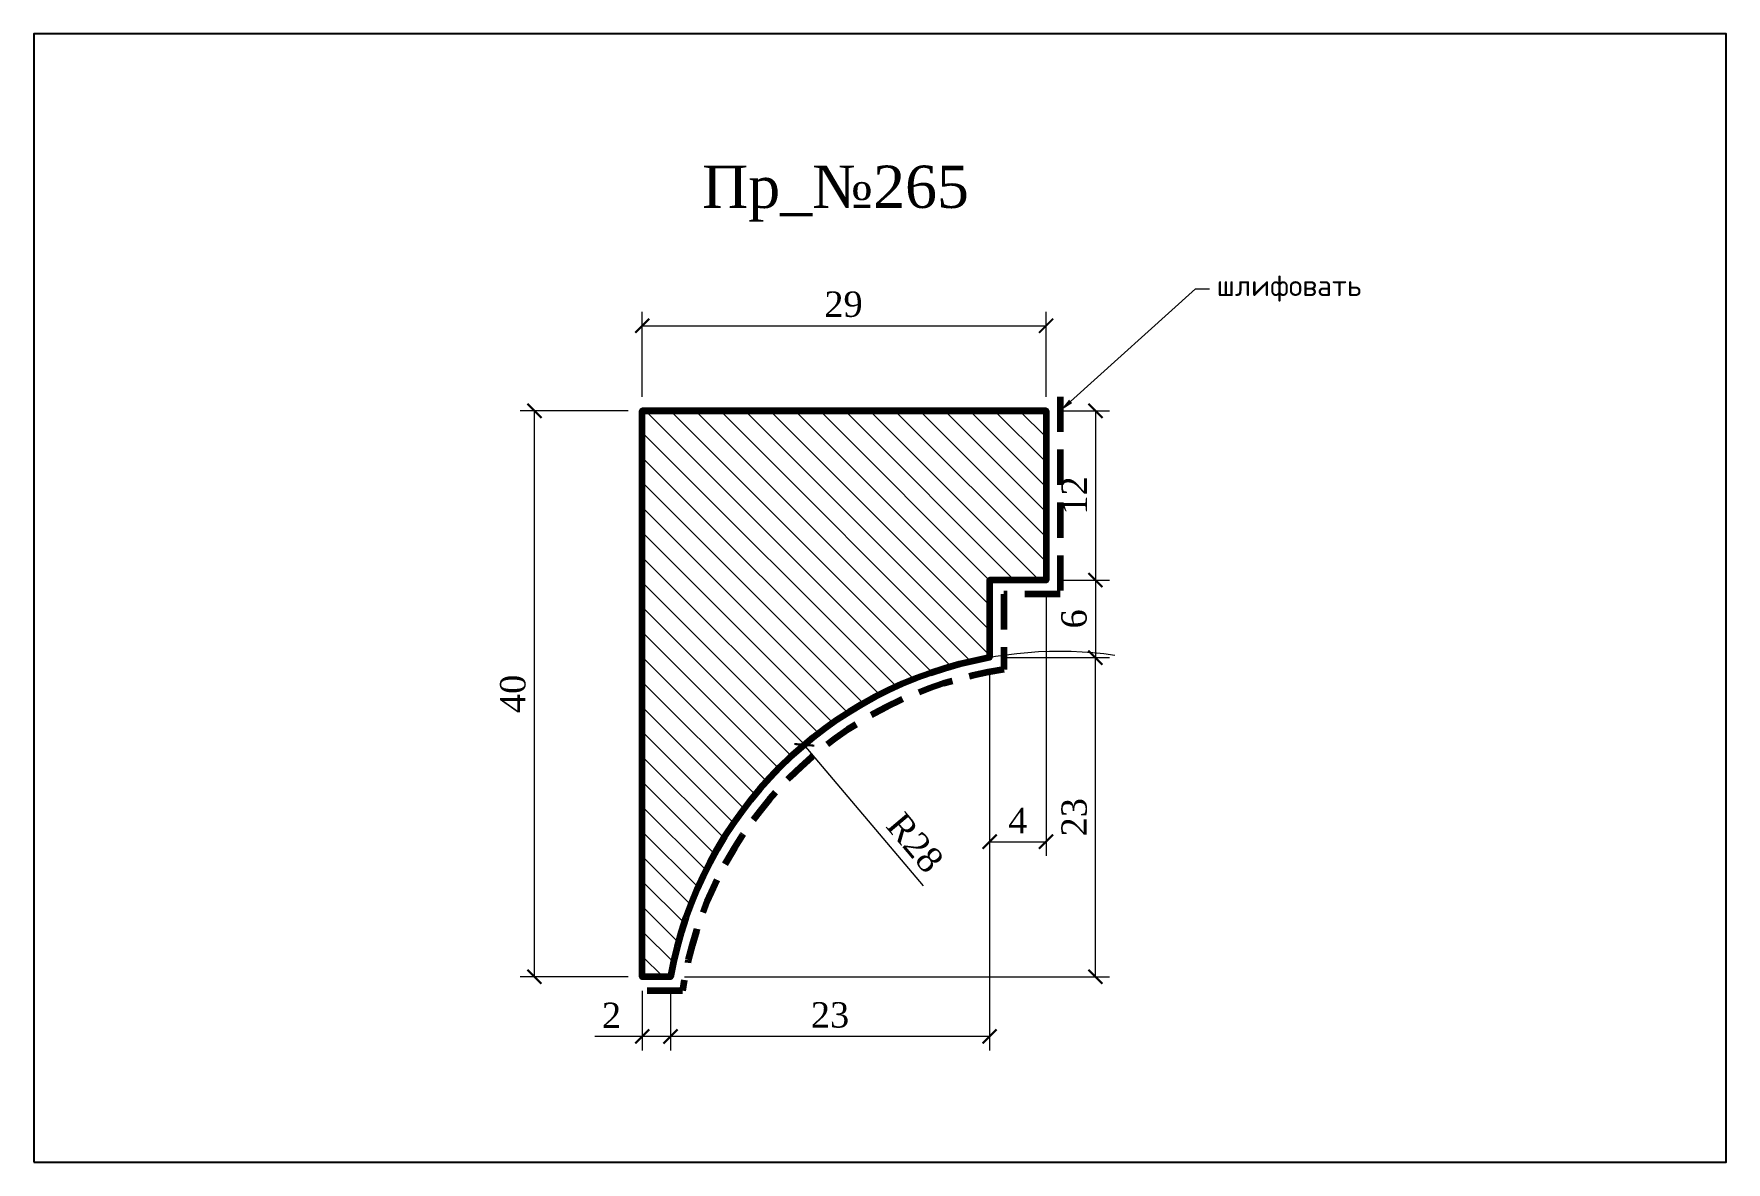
# Model space of a CAD drawing. Header units: millimetres. Extents: x 309402 to 309522, y -93977 to -93897.
import ezdxf
from ezdxf import colors
from ezdxf.entities.mleader import LeaderData, LeaderLine
from ezdxf.math import Vec2, Vec3

# ---------------------------------------------------------------- set-up
doc = ezdxf.new("R2010")
doc.units = ezdxf.units.MM
doc.header["$MEASUREMENT"] = 0
doc.linetypes.add('HIDDEN', pattern=[0.375, 0.25, -0.125])
doc.layers.add('Outside panel', color=7, linetype='Continuous', lineweight=18, true_color=0x7f5e57)
doc.layers.add('линия 50', color=1, linetype='Continuous', lineweight=140)
doc.layers.add('служебный слой РАЗМЕРЫ', color=7, linetype='Continuous', lineweight=9)
doc.layers.add('размеры в модели', color=7, linetype='Continuous')
doc.styles.add('ELECT', font='times.ttf')
doc.styles.get("Standard").update_dxf_attribs({"font": 'times.ttf'})
doc.styles.add('ЕСКД профили текст', font='isocpeur.ttf')
doc.dimstyles.new('M_1', dxfattribs={"dimtxt": 1.8, "dimasz": 1, "dimexe": 1, "dimexo": 1, "dimgap": 0.6, "dimtad": 1, "dimdec": 0, "dimdsep": 46, "dimtxsty": 'Standard', "dimblk": 'ARCHTICK', "dimcen": -5, "dimclrd": 7, "dimclre": 7, "dimclrt": 7, "dimadec": 0, "dimazin": 0, "dimtfac": 1, "dimtdec": 0, "dimtmove": 0, "dimatfit": 3, "dimfxl": 1, "dimtolj": 1, "dimtzin": 0, "dimlwd": 5, "dimlwe": 5, "dimarcsym": 0})

# ---------------------------------------------------------------- blocks, each defined once
blk = doc.blocks.new('_ArchTick')
at = {"color": 0, "linetype": 'ByBlock', "const_width": 0.15}
blk.add_lwpolyline([(-0.5, -0.5), (0.5, 0.5)], dxfattribs=at)
blk = doc.blocks.new('*D6')
at = {"layer": 'Defpoints', "color": 0, "ltscale": 1000, "transparency": 16777216}
for p in [(309473.37, -93935.99), (309469.37, -93941.49), (309473.37, -93954.54)]:
    blk.add_point(p, dxfattribs=at)
at = {"layer": 'размеры в модели', "color": 7, "lineweight": 5, "ltscale": 1000, "transparency": 16777216}
for p, q in [((309473.37, -93936.99), (309473.37, -93955.54)), ((309469.37, -93942.49), (309469.37, -93955.54)), ((309469.37, -93954.54), (309473.37, -93954.54))]:
    blk.add_line(p, q, dxfattribs=at)
at = {"layer": 'размеры в модели', "color": 7, "lineweight": 5, "ltscale": 1000, "transparency": 16777216, "rotation": 180}
blk.add_blockref('_ArchTick', (309469.37, -93954.54), dxfattribs=at)
at = {"layer": 'размеры в модели', "color": 7, "lineweight": 5, "ltscale": 1000, "transparency": 16777216}
blk.add_blockref('_ArchTick', (309473.37, -93954.54), dxfattribs=at)
at = {"layer": 'размеры в модели', "color": 7, "ltscale": 1000, "transparency": 16777216, "insert": (309471.37, -93953.04), "char_height": 1.8, "attachment_point": 5}
blk.add_mtext('\\A1;4', dxfattribs=at)
blk = doc.blocks.new('*D8')
at = {"layer": 'Defpoints', "color": 0, "ltscale": 1000, "transparency": 16777216}
for p in [(309473.37, -93935.99), (309469.37, -93941.49), (309476.87, -93941.49)]:
    blk.add_point(p, dxfattribs=at)
at = {"layer": 'размеры в модели', "color": 7, "lineweight": 5, "ltscale": 1000, "transparency": 16777216}
for p, q in [((309474.37, -93935.99), (309477.87, -93935.99)), ((309476.87, -93935.99), (309476.87, -93941.49)), ((309470.37, -93941.49), (309477.87, -93941.49))]:
    blk.add_line(p, q, dxfattribs=at)
for p, rotation in [((309476.87, -93935.99), 90), ((309476.87, -93941.49), 270)]:
    blk.add_blockref('_ArchTick', p, dxfattribs=dict(at, rotation=rotation))
at = {"layer": 'размеры в модели', "color": 7, "ltscale": 1000, "transparency": 16777216, "insert": (309475.36, -93938.74), "char_height": 1.8, "attachment_point": 5, "rotation": 90}
blk.add_mtext('\\A1;6', dxfattribs=at)
blk = doc.blocks.new('*D7')
at = {"layer": 'Defpoints', "color": 0, "ltscale": 1000, "transparency": 16777216}
for p in [(309456.23, -93947.67), (309474.3, -93969.05)]:
    blk.add_point(p, dxfattribs=at)
at = {"layer": 'размеры в модели', "color": 7, "lineweight": 5, "ltscale": 1000, "transparency": 16777216}
blk.add_line((309464.67, -93957.66), (309456.23, -93947.67), dxfattribs=at)
blk.add_arc((309474.3, -93969.05), 28, 81.8961, 132.2547, dxfattribs=at)
at = {"layer": 'размеры в модели', "color": 7, "lineweight": 5, "ltscale": 1000, "transparency": 16777216, "rotation": 130.2084141681505}
blk.add_blockref('_ArchTick', (309456.23, -93947.67), dxfattribs=at)
at = {"layer": 'размеры в модели', "color": 7, "ltscale": 1000, "transparency": 16777216, "insert": (309464.08, -93954.61), "char_height": 1.8, "attachment_point": 5, "rotation": 310.2084}
blk.add_mtext('\\A1;R28', dxfattribs=at)
blk = doc.blocks.new('*D2')
at = {"layer": 'Defpoints', "color": 0, "ltscale": 1000, "transparency": 16777216}
for p in [(309469.37, -93941.49), (309446.74, -93964.12), (309446.74, -93968.35)]:
    blk.add_point(p, dxfattribs=at)
at = {"layer": 'размеры в модели', "color": 7, "lineweight": 5, "ltscale": 1000, "transparency": 16777216}
for p, q in [((309469.37, -93942.49), (309469.37, -93969.35)), ((309446.74, -93965.12), (309446.74, -93969.35)), ((309469.37, -93968.35), (309446.74, -93968.35))]:
    blk.add_line(p, q, dxfattribs=at)
at = {"layer": 'размеры в модели', "color": 7, "lineweight": 5, "ltscale": 1000, "transparency": 16777216, "rotation": 180}
blk.add_blockref('_ArchTick', (309446.74, -93968.35), dxfattribs=at)
at = {"layer": 'размеры в модели', "color": 7, "lineweight": 5, "ltscale": 1000, "transparency": 16777216}
blk.add_blockref('_ArchTick', (309469.37, -93968.35), dxfattribs=at)
at = {"layer": 'размеры в модели', "color": 7, "ltscale": 1000, "transparency": 16777216, "insert": (309458.05, -93966.83), "char_height": 1.8, "attachment_point": 5}
blk.add_mtext('\\A1;23', dxfattribs=at)
blk = doc.blocks.new('*D4')
at = {"layer": 'Defpoints', "color": 0, "ltscale": 1000, "transparency": 16777216}
for p in [(309444.74, -93964.12), (309446.74, -93964.12), (309444.74, -93968.35)]:
    blk.add_point(p, dxfattribs=at)
at = {"layer": 'размеры в модели', "color": 7, "lineweight": 5, "ltscale": 1000, "transparency": 16777216}
for p, q in [((309444.74, -93965.12), (309444.74, -93969.35)), ((309446.74, -93965.12), (309446.74, -93969.35)), ((309444.74, -93968.35), (309441.38, -93968.35)), ((309446.74, -93968.35), (309444.74, -93968.35))]:
    blk.add_line(p, q, dxfattribs=at)
at = {"layer": 'размеры в модели', "color": 7, "lineweight": 5, "ltscale": 1000, "transparency": 16777216, "rotation": 180}
blk.add_blockref('_ArchTick', (309444.74, -93968.35), dxfattribs=at)
at = {"layer": 'размеры в модели', "color": 7, "lineweight": 5, "ltscale": 1000, "transparency": 16777216}
blk.add_blockref('_ArchTick', (309446.74, -93968.35), dxfattribs=at)
at = {"layer": 'размеры в модели', "color": 7, "ltscale": 1000, "transparency": 16777216, "insert": (309442.56, -93966.85), "char_height": 1.8, "attachment_point": 5}
blk.add_mtext('\\A1;2', dxfattribs=at)
blk = doc.blocks.new('*D9')
at = {"layer": 'Defpoints', "color": 0, "ltscale": 1000, "transparency": 16777216}
for p in [(309473.27, -93923.99), (309473.37, -93935.99), (309476.87, -93935.99)]:
    blk.add_point(p, dxfattribs=at)
at = {"layer": 'размеры в модели', "color": 7, "lineweight": 5, "ltscale": 1000, "transparency": 16777216}
for p, q in [((309474.27, -93923.99), (309477.87, -93923.99)), ((309476.87, -93923.99), (309476.87, -93935.99)), ((309474.37, -93935.99), (309477.87, -93935.99))]:
    blk.add_line(p, q, dxfattribs=at)
for p, rotation in [((309476.87, -93923.99), 90), ((309476.87, -93935.99), 270)]:
    blk.add_blockref('_ArchTick', p, dxfattribs=dict(at, rotation=rotation))
at = {"layer": 'размеры в модели', "color": 7, "ltscale": 1000, "transparency": 16777216, "insert": (309475.37, -93929.99), "char_height": 1.8, "attachment_point": 5, "rotation": 90}
blk.add_mtext('\\A1;12', dxfattribs=at)
blk = doc.blocks.new('*D10')
at = {"layer": 'Defpoints', "color": 0, "ltscale": 1000, "transparency": 16777216}
for p in [(309473.37, -93917.96), (309444.74, -93923.99), (309473.37, -93923.99)]:
    blk.add_point(p, dxfattribs=at)
at = {"layer": 'размеры в модели', "color": 7, "lineweight": 5, "ltscale": 1000, "transparency": 16777216}
for p, q in [((309444.74, -93922.99), (309444.74, -93916.96)), ((309444.74, -93917.96), (309473.37, -93917.96)), ((309473.37, -93922.99), (309473.37, -93916.96))]:
    blk.add_line(p, q, dxfattribs=at)
at = {"layer": 'размеры в модели', "color": 7, "lineweight": 5, "ltscale": 1000, "transparency": 16777216, "rotation": 180}
blk.add_blockref('_ArchTick', (309444.74, -93917.96), dxfattribs=at)
at = {"layer": 'размеры в модели', "color": 7, "lineweight": 5, "ltscale": 1000, "transparency": 16777216}
blk.add_blockref('_ArchTick', (309473.37, -93917.96), dxfattribs=at)
at = {"layer": 'размеры в модели', "color": 7, "ltscale": 1000, "transparency": 16777216, "insert": (309459.01, -93916.44), "char_height": 1.8, "attachment_point": 5}
blk.add_mtext('\\A1;29', dxfattribs=at)
blk = doc.blocks.new('*D5')
at = {"layer": 'Defpoints', "color": 0, "ltscale": 1000, "transparency": 16777216}
for p in [(309437.09, -93923.99), (309444.74, -93923.99), (309444.74, -93964.12)]:
    blk.add_point(p, dxfattribs=at)
at = {"layer": 'размеры в модели', "color": 7, "lineweight": 5, "ltscale": 1000, "transparency": 16777216}
for p, q in [((309443.74, -93923.99), (309436.09, -93923.99)), ((309437.09, -93964.12), (309437.09, -93923.99)), ((309443.74, -93964.12), (309436.09, -93964.12))]:
    blk.add_line(p, q, dxfattribs=at)
for p, rotation in [((309437.09, -93923.99), 90), ((309437.09, -93964.12), 270)]:
    blk.add_blockref('_ArchTick', p, dxfattribs=dict(at, rotation=rotation))
at = {"layer": 'размеры в модели', "color": 7, "ltscale": 1000, "transparency": 16777216, "insert": (309435.57, -93944.06), "char_height": 1.8, "attachment_point": 5, "rotation": 90}
blk.add_mtext('\\A1;40', dxfattribs=at)

msp = doc.modelspace()

# ---------------------------------------------------------------- hatches: boundary and pattern name
at = {"layer": 'Outside panel', "ltscale": 1000}
h = msp.add_hatch(dxfattribs=at)
h.set_pattern_fill('ANSI31', color=256, scale=10, angle=90)
h.set_pattern_definition([(135, (-385.2262, 1322.2836), (-0.8838834765, -0.8838834765), [])])
edge = h.paths.add_edge_path()
edge.add_line((309444.74, -93923.99), (309473.37, -93923.99))
edge.add_line((309473.37, -93923.99), (309473.37, -93935.99))
edge.add_line((309473.37, -93935.99), (309469.37, -93935.99))
edge.add_line((309469.37, -93935.99), (309469.37, -93941.49))
edge.add_arc((309474.3, -93969.05), 28, 460.1502, 529.8498)
edge.add_line((309446.74, -93964.12), (309444.74, -93964.12))
edge.add_line((309444.74, -93964.12), (309444.74, -93923.99))

# ---------------------------------------------------------------- linework, layer by layer
at = {"linetype": 'Continuous', "lineweight": -3, "extrusion": (0, 1, 0)}
msp.add_line((309446.74, -93964.12), (309444.74, -93964.12), dxfattribs=at)
at = {"color": 6, "ltscale": 1000}
msp.add_lwpolyline([(309401.6, -93977.26), (309521.6, -93977.26), (309521.6, -93897.26), (309401.6, -93897.26)], close=True, dxfattribs=at)
at = {"layer": 'линия 50', "color": 1, "linetype": 'HIDDEN', "ltscale": 10, "true_color": 0xff0909}
msp.add_lwpolyline([(309474.37, -93922.99), (309474.37, -93922.99), (309474.37, -93936.99), (309470.37, -93936.99), (309470.37, -93942.34, 0.330923), (309447.59, -93965.12), (309444.74, -93965.12), (309444.74, -93965.12)], format="xyb", dxfattribs=at)
at = {"layer": 'линия 50', "color": 7}
msp.add_lwpolyline([(309473.37, -93923.99), (309444.74, -93923.99), (309473.37, -93923.99), (309473.37, -93935.99), (309469.37, -93935.99), (309469.37, -93941.49, 0.313859), (309446.74, -93964.12), (309444.74, -93964.12), (309444.74, -93923.99)], format="xyb", dxfattribs=at)

# ---------------------------------------------------------------- texts
at = {"color": 7, "ltscale": 1000, "style": 'ELECT'}
msp.add_text('Пр_№265', height=3, dxfattribs=at).set_placement((309448.98, -93909.6))

# ---------------------------------------------------------------- dimensions: what is measured, and where the dimension line sits
at = {"layer": 'размеры в модели', "color": 5, "ltscale": 1000}
for base, p1, p2, angle, picture, middle in [((309473.37, -93917.96), (309444.74, -93923.99), (309473.37, -93923.99), 180, '*D10', (309459.01, -93917.96)), ((309437.09, -93923.99), (309444.74, -93964.12), (309444.74, -93923.99), 90, '*D5', (309437.09, -93944.06)), ((309473.37, -93954.54), (309469.37, -93941.49), (309473.37, -93935.99), 180, '*D6', (309471.37, -93954.54)), ((309476.87165349, -93941.49279351), (309473.36747, -93935.99279351), (309469.36747, -93941.49279351), 90, '*D8', (309476.87165349, -93938.74279351))]:
    dim = msp.add_linear_dim(base=base, p1=p1, p2=p2, angle=angle, dimstyle='M_1', dxfattribs=at)
    dim.commit()
    dim.dimension.update_dxf_attribs({"geometry": picture, "text_midpoint": middle, "dimtype": 128})
for base, p1, p2, angle, picture, middle in [((309476.87, -93935.99), (309473.27, -93923.99), (309473.37, -93935.99), 90, '*D9', (309475.37, -93929.99)), ((309446.74, -93968.35), (309469.37, -93941.49), (309446.74, -93964.12), 180, '*D2', (309458.05, -93966.83)), ((309444.74, -93968.35), (309446.74, -93964.12), (309444.74, -93964.12), 180, '*D4', (309442.56, -93966.85))]:
    dim = msp.add_linear_dim(base=base, p1=p1, p2=p2, angle=angle, dimstyle='M_1', dxfattribs=at)
    dim.commit()
    dim.dimension.update_dxf_attribs({"geometry": picture, "text_midpoint": middle})
dim = msp.add_radius_dim(center=(309474.3, -93969.05), mpoint=(309456.23, -93947.67), dimstyle='M_1', dxfattribs=at)
dim.commit()
dim.dimension.update_dxf_attribs({"geometry": '*D7', "text_midpoint": (309462.92, -93955.59), "dimtype": 132})
msp.add_linear_dim(base=(309476.87, -93941.49), p1=(309446.74, -93964.12), p2=(309469.37, -93941.49), angle=90, dimstyle='M_1', dxfattribs=at).render()

# ---------------------------------------------------------------- leaders
at = {"layer": 'служебный слой РАЗМЕРЫ'}
ml = msp.add_multileader_mtext('Standard', dxfattribs=at)
ml.set_content('\\A1;шлифовать', color=256, style='ЕСКД профили текст')
ml.set_leader_properties(color=256, linetype='ByLayer', lineweight=-1)
ml.build(insert=Vec2(0, 0))
ml.multileader.update_dxf_attribs({"dogleg_length": 1, "arrow_head_size": 1})
ctx = ml.context
ctx.base_point, ctx.char_height, ctx.arrow_head_size, ctx.landing_gap_size, ctx.plane_origin = Vec3(309484.97, -93915.33), 1.5, 1, 0.5, Vec3(309498.44, -93889.16)
notes = []
notes.append((ctx, [(1, (1, 1, 0), (309483.97, -93915.33), (1, 0), 1, [(0, [(309474.37, -93923.99)], 0, [])])]))
ctx.mtext.insert, ctx.mtext.flow_direction = Vec3(309485.47, -93914.35), 5
for ctx, leaders in notes:
    for number, flags, end, landing, length, lines in leaders:
        leader = LeaderData()
        leader.index, (leader.has_last_leader_line, leader.has_dogleg_vector, leader.attachment_direction) = number, flags
        leader.last_leader_point, leader.dogleg_vector, leader.dogleg_length = Vec3(end), Vec3(landing), length
        for number, points, colour, breaks in lines:
            line = LeaderLine()
            line.index, line.vertices, line.color, line.breaks = number, Vec3.list(points), colors.encode_raw_color(colour), breaks
            leader.lines.append(line)
        ctx.leaders.append(leader)

doc.saveas('drawing.dxf')
